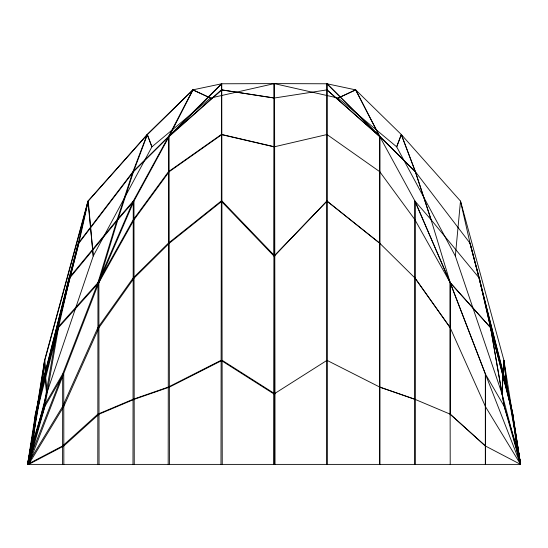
<?xml version="1.0" encoding="UTF-8"?>
<svg xmlns="http://www.w3.org/2000/svg" width="548" height="548" viewBox="0 0 548 548"><rect width="100%" height="100%" fill="white"/><g stroke="black" fill="none" stroke-linecap="round" stroke-linejoin="round"><path stroke-width="0.82" d="M62.595 464.389L62.684 373.935L97.969 282.658L133.253 201.109L168.544 136.568L192.78 89.879L221.693 83.782M97.797 464.389L97.969 282.658L117.094 219.81L132.938 171.723L147.138 134.541L192.78 89.879L210.48 98.044L274.295 83.611L338.109 98.044L396.684 146.837L455.34 256.039L502.05 393.882L520.559 464.389L27.4 464.389L31.668 445.956L43.792 406.445L57.574 327.649L68.993 278.048L78.289 243.237L87.968 201.082L147.138 134.541L151.906 146.837L93.249 256.039L46.539 393.882L28.03 464.389M132.993 464.389L133.253 201.109L117.094 219.81L68.993 278.048L38.641 399.314L35.387 414.172L27.578 464.389M168.188 464.389L168.544 136.568L221.495 83.782L220.988 464.389M273.781 464.389L274.486 83.611L221.426 83.782M274.219 464.389L274.103 83.611L327.04 83.782L355.679 89.879L401.321 134.541L460.498 201.082L503.92 360.337L520.566 464.389L485.329 445.956L450.134 414.172L450.148 282.658L414.959 201.109L414.939 464.389M326.944 464.389L326.964 83.782L415.398 171.723L470.047 243.237L479.253 278.048L509.606 399.314L506.989 387.107L470.02 243.237L479.212 278.048L490.597 327.649L512.784 414.172L520.586 464.389L485.336 406.445M379.737 464.389L379.764 136.568L355.666 89.879L338.109 98.044L355.666 89.879L379.812 136.568L379.812 464.389M485.405 445.956L450.203 414.172L450.203 282.658L431.118 219.81L415.398 171.723L401.321 134.541L396.684 146.837L401.307 134.541L415.37 171.723L431.118 219.81L479.253 278.048L490.542 327.649L512.729 414.172L520.538 464.389M485.329 464.389L485.343 373.935L450.148 282.658L490.542 327.649L504.235 406.445L520.6 464.389L509.565 399.314L512.729 414.172L516.415 445.956L504.235 406.445M455.34 256.039L460.498 201.082L470.047 243.237M28.469 464.389L36.278 414.172L41.881 387.107L78.823 243.237L88.235 201.082L147.405 134.541L193.047 89.879L210.48 98.044L151.906 146.837L147.405 134.541L133.472 171.723L117.806 219.81L98.859 282.658L28.647 464.389L63.835 445.956L99.024 414.172L134.212 399.314L169.401 387.107L222.187 360.337L274.98 393.882L275.028 464.389M27.893 464.389L44.546 360.337L87.968 201.082L93.249 256.039L88.235 201.082L44.813 360.337L28.16 464.389M27.667 464.389L38.641 399.314L41.347 387.107L78.289 243.237L132.938 171.723L168.524 136.568L221.406 89.879L274.253 98.044M28.38 464.389L39.353 399.314L78.823 243.237L133.472 171.723L221.762 83.782L222.235 464.389M27.763 464.389L41.347 387.107L44.546 360.337L46.539 393.882L44.813 360.337L41.881 387.107L28.297 464.389M274.856 256.039L222.07 201.082L169.305 243.237L134.13 278.048L98.962 327.649L63.801 406.445L28.647 464.389L32.736 445.956L44.861 406.445L58.465 327.649L69.706 278.048L117.806 219.81L133.959 201.109L169.079 136.568L221.824 89.879L274.575 98.044L274.98 393.882M27.489 464.389L31.668 445.956L35.387 414.172L57.574 327.649L97.969 282.658L133.212 219.81L168.448 171.723L221.276 134.541L274.082 146.837M28.558 464.389L32.736 445.956L36.278 414.172L58.465 327.649L98.859 282.658L134.007 219.81L169.161 171.723L221.919 134.541L274.699 146.837M28.647 464.389L44.861 406.445L63.753 373.935L63.842 464.389M169.058 136.568L193.047 89.879M274.164 256.039L326.957 201.082L379.812 243.237M274.151 393.882L327.012 360.337M274.178 146.837L327.005 134.541L379.805 171.723M450.203 327.649L415.007 278.048L379.75 243.237L326.957 201.082L274.219 256.039L274.178 98.044L326.985 89.879L379.791 136.568M415.007 399.314L379.812 387.107L326.951 360.337M379.743 387.107L414.939 399.314L450.203 414.172M273.829 393.882L221.029 360.337L168.222 387.107L133.02 399.314L97.818 414.172L62.609 445.956L27.4 464.389L43.792 406.445L62.684 373.935L27.4 464.389L62.636 406.445L97.866 327.649L133.096 278.048L168.311 243.237L221.132 201.082L273.938 256.039M326.951 83.782L326.964 89.879L379.764 136.568L415.37 171.723M327.019 83.782L379.778 136.568L415 201.109L415.007 464.389M431.16 219.81L414.966 201.109L450.203 282.658L485.398 373.935L485.405 464.389M379.764 171.723L415 219.81M414.946 278.048L450.141 327.649L485.405 406.445M414.952 219.81L450.203 282.658L490.597 327.649L504.297 406.445L485.343 373.935L520.6 464.389L506.962 387.107L503.9 360.337L502.05 393.882L503.9 360.337L506.989 387.107L512.784 414.172M274.486 83.611L274.575 98.044M274.103 83.611L274.164 98.044M169.079 136.568L169.435 464.389M134.239 464.389L133.965 201.109L98.859 282.658L99.044 464.389M450.134 414.172L450.203 464.389M326.964 89.879L327.012 464.389M520.593 464.389L516.353 445.956L520.6 464.389"/></g></svg>
